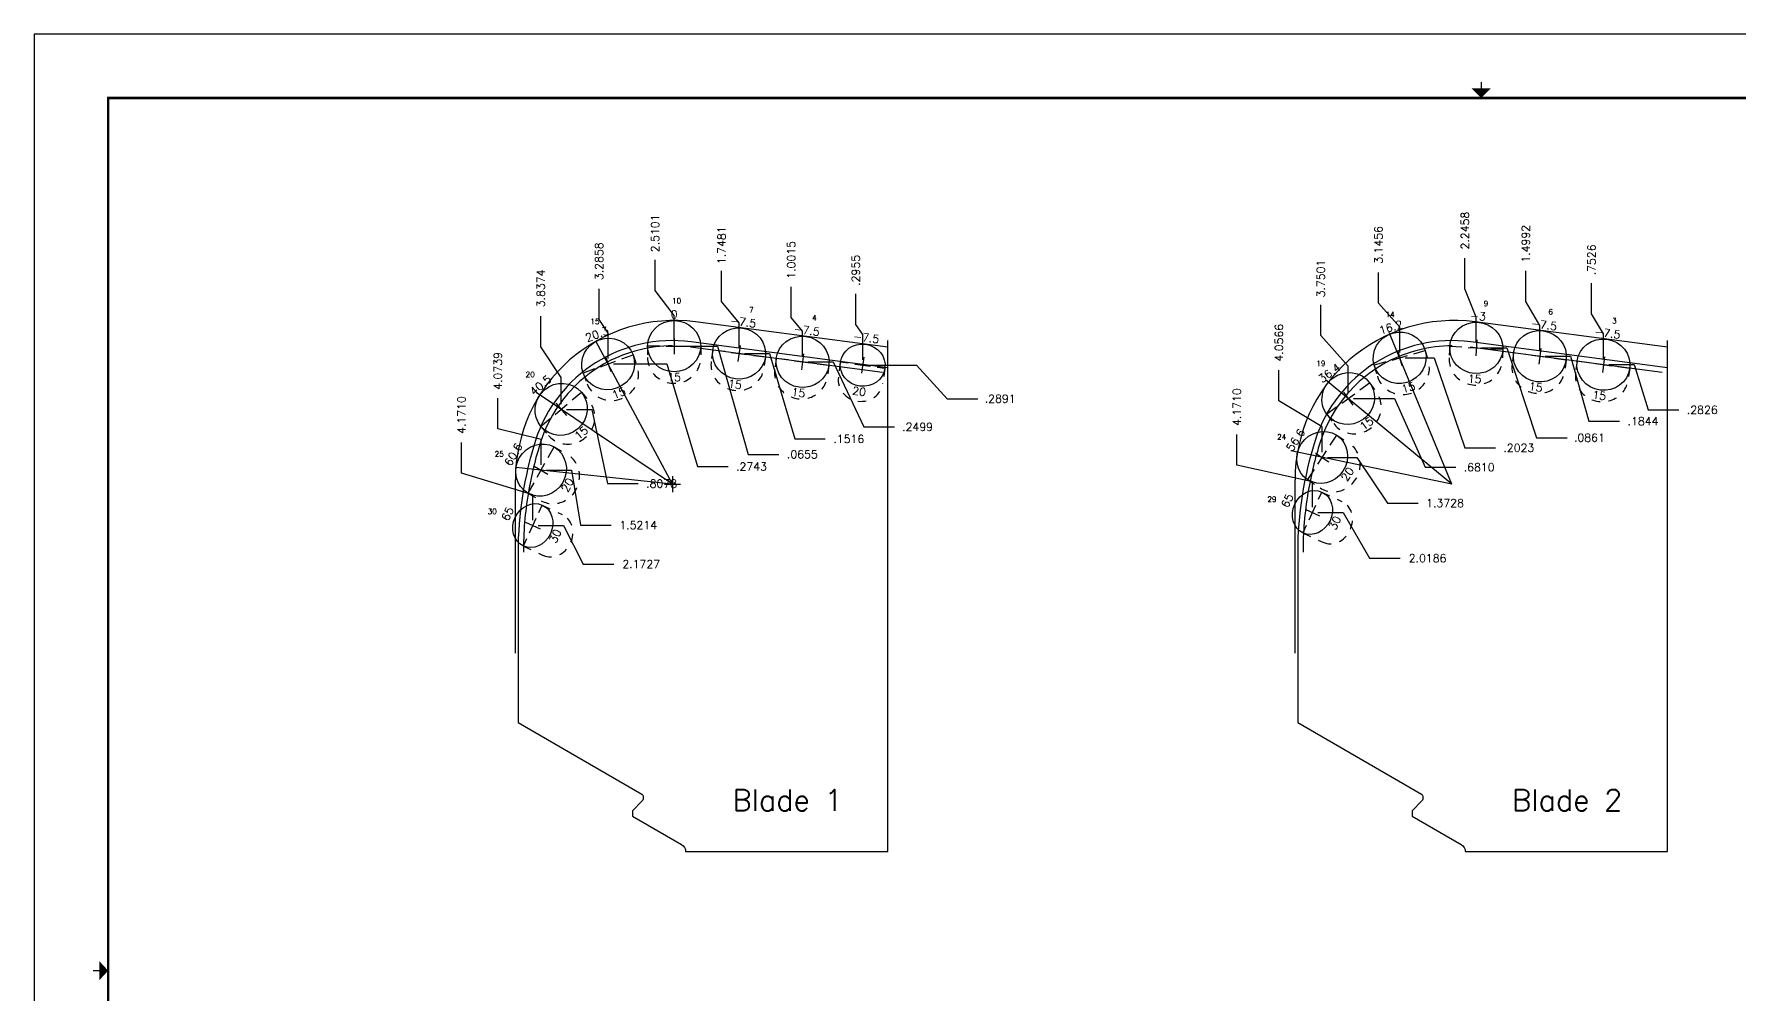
# Model space of a CAD drawing. Extents: x 72.5 to 140.5, y 4 to 26.
# Drawn here: x 72.5 to 92.53, y 14.67 to 25.96 of the extents above; entities that cross this region are included whole.
import ezdxf
from ezdxf.enums import TextEntityAlignment as Align

# ---------------------------------------------------------------- set-up
doc = ezdxf.new("R2010")
doc.units = 0
doc.header["$MEASUREMENT"] = 0
doc.header["$PDMODE"] = 3
doc.linetypes.add('CENTER2', pattern=[1.125, 0.75, -0.125, 0.125, -0.125])
doc.linetypes.add('HIDDEN2', pattern=[0.1875, 0.125, -0.0625])
doc.layers.get('0').update_dxf_attribs({"linetype": 'CONTINUOUS'})
doc.layers.get('Defpoints').update_dxf_attribs({"color": 10, "linetype": 'CONTINUOUS'})
doc.layers.add('Blade1', color=30, linetype='CONTINUOUS', true_color=0xff7f00)
doc.layers.add('Blade2', color=7, linetype='CONTINUOUS', true_color=0xcccc00)
for name, color, linetype in [('CLine', 5, 'CENTER2'), ('Dims', 4, 'CONTINUOUS'), ('Title Block', 7, 'CONTINUOUS')]:
    doc.layers.add(name, color=color, linetype=linetype)
doc.styles.add('RomanD', font='romand.shx', dxfattribs={"width": 0.9})
doc.styles.add('RomanS', font='romans')
doc.dimstyles.get("Standard").update_dxf_attribs({"dimtxt": 0.094, "dimasz": 0.18, "dimexe": 0.0625, "dimexo": 0.0625, "dimgap": 0.09, "dimtad": 0, "dimtih": 1, "dimtoh": 1, "dimdec": 4, "dimzin": 4, "dimdsep": 46, "dimtxsty": 'RomanS', "dimcen": 0.09, "dimazin": 1, "dimtfac": 1, "dimtdec": 4, "dimtofl": 0, "dimtmove": 0, "dimatfit": 1, "dimfxl": 1, "dimtolj": 1, "dimtzin": 0, "dimarcsym": 0})

# ---------------------------------------------------------------- blocks, each defined once
blk = doc.blocks.new('COT_Dblock')
at = {"layer": 'Title Block', "color": 8}
blk.add_lwpolyline([(0, 0), (34, 0), (34, 22), (0, 22)], close=True, dxfattribs=at)
at = {"layer": 'Title Block', "const_width": 0.015}
for points in [[(17, 21.438), (17, 21.363)], [(0.69, 11), (0.765, 11)]]:
    blk.add_lwpolyline(points, dxfattribs=at)
at = {"layer": 'Title Block', "const_width": 0.03}
blk.add_lwpolyline([(33.13, 21.25), (0.87, 21.25), (0.87, 0.75), (33.13, 0.75)], close=True, dxfattribs=at)
at = {"layer": 'Title Block'}
for points in [[(16.887, 21.363), (17.113, 21.363), (17, 21.25)], [(0.765, 10.887), (0.765, 11.113), (0.87, 11)]]:
    blk.add_solid(points, dxfattribs=at)
at = {"layer": 'Title Block', "color": 1, "style": 'RomanS', "flags": 8}
for tag, p in [('FNAME', (0.62, 3.75)), ('REVDATE', (0.62, 2.25)), ('USER', (0.62, 0.75))]:
    blk.add_attdef(tag, text='', height=0.047, rotation=90, dxfattribs=at).set_placement(p, align=Align.BOTTOM_LEFT)
at = {"layer": 'Title Block', "color": 3, "style": 'RomanS', "flags": 8}
blk.add_attdef('DRAWN', text='', height=0.11, dxfattribs=at).set_placement((28.7, 1.984), align=Align.MIDDLE_CENTER)
for tag, p in [('DDATE', (28.356, 1.672)), ('CHECK', (28.356, 1.406)), ('MATRL', (28.356, 1.149)), ('PDATE', (28.356, 0.883)), ('SCALE', (29.896, 0.855)), ('SHEET', (32.005, 0.855))]:
    blk.add_attdef(tag, text='', height=0.094, dxfattribs=at).set_placement(p, align=Align.MIDDLE_LEFT)
at = {"layer": 'Title Block', "color": 3, "style": 'RomanD', "width": 0.9, "flags": 8}
for tag, height, p in [('TITL1', 0.125, (31.337, 1.684)), ('TITL2', 0.094, (31.337, 1.514)), ('TITL3', 0.094, (31.337, 1.374))]:
    blk.add_attdef(tag, text='', height=height, dxfattribs=at).set_placement(p, align=Align.MIDDLE_CENTER)
at = {"layer": 'Title Block', "color": 3, "style": 'RomanS', "flags": 8}
for tag, p in [('FSCM#', (30.337, 1.121)), ('DWG#', (31.81, 1.121)), ('REV#', (32.97, 1.121))]:
    blk.add_attdef(tag, text='', height=0.094, dxfattribs=at).set_placement(p, align=Align.TOP_CENTER)
blk = doc.blocks.new('CMark')
at = {"layer": 'CLine'}
for p, q in [((-0.094, 0), (0.094, 0)), ((0, 0.094), (0, -0.094))]:
    blk.add_line(p, q, dxfattribs=at)
blk = doc.blocks.new('1613@15')
for p, q in [((-0.17, 0), (-0.312, 0)), ((0.171, 0), (0.312, 0))]:
    blk.add_line(p, q)
at = {"color": 8, "linetype": 'HIDDEN2', "ltscale": 0.5}
blk.add_line((-0.312, 0), (-0.312, -0.135), dxfattribs=at)
at = {"color": 8, "linetype": 'HIDDEN2', "ltscale": 0.5, "flags": 128}
blk.add_lwpolyline([(0.312, 0), (0.312, -0.135)], dxfattribs=at)
blk.add_ellipse((0, 0), major_axis=(-0.312, 0), ratio=0.965926, start_param=-3.141592653589793, end_param=3.141592653589793)
at = {"color": 8, "linetype": 'HIDDEN2', "ltscale": 0.5}
blk.add_ellipse((0, -0.135), major_axis=(-0.312, 0), ratio=0.965926, start_param=0, end_param=3.141593, dxfattribs=at)
blk.add_blockref('CMark', (0, 0))
at = {"style": 'RomanS'}
blk.add_text('15', height=0.094, dxfattribs=at).set_placement((0, -0.364), align=Align.MIDDLE_CENTER)
blk.add_attdef('ANG', text='', height=0.094, dxfattribs=at).set_placement((0, 0.298), align=Align.BOTTOM_CENTER)
blk = doc.blocks.new('1313@20')
for p, q in [((-0.17, 0), (-0.265, 0)), ((0.171, 0), (0.264, 0))]:
    blk.add_line(p, q)
at = {"color": 8, "linetype": 'HIDDEN2', "ltscale": 0.5}
blk.add_line((-0.265, 0), (-0.265, -0.178), dxfattribs=at)
at = {"color": 8, "linetype": 'HIDDEN2', "ltscale": 0.5, "flags": 128}
blk.add_lwpolyline([(0.264, 0), (0.264, -0.178)], dxfattribs=at)
blk.add_ellipse((0, 0), major_axis=(0.264, 0), ratio=0.939693)
at = {"color": 8, "linetype": 'HIDDEN2', "ltscale": 0.5}
blk.add_ellipse((0, -0.178), major_axis=(0.264, 0), ratio=0.939693, start_param=3.141593, end_param=6.283185, dxfattribs=at)
blk.add_blockref('CMark', (0, 0))
at = {"style": 'RomanS'}
blk.add_text('20', height=0.094, dxfattribs=at).set_placement((0, -0.311), align=Align.MIDDLE_CENTER)
blk.add_attdef('ANG', text='', height=0.094, dxfattribs=at).set_placement((0, 0.251), align=Align.BOTTOM_CENTER)
blk = doc.blocks.new('*D204')
at = {"layer": 'Defpoints', "color": 0, "transparency": 16777216}
for p in [(82.147, 22.906), (82.524, 22.358), (82.229, 22.068)]:
    blk.add_point(p, dxfattribs=at)
at = {"layer": 'Dims', "color": 0, "lineweight": -2, "transparency": 16777216}
for p, q in [((82.147, 22.546), (82.147, 22.906)), ((82.229, 22.428), (82.147, 22.546)), ((82.229, 22.131), (82.229, 22.428))]:
    blk.add_line(p, q, dxfattribs=at)
at = {"layer": 'Dims', "color": 0, "transparency": 16777216, "insert": (82.147, 23.182), "char_height": 0.094, "attachment_point": 5, "rotation": 90, "style": 'RomanS'}
blk.add_mtext('\\A1;.2955', dxfattribs=at)
blk = doc.blocks.new('*D205')
at = {"layer": 'Defpoints', "color": 0, "transparency": 16777216}
for p in [(82.875, 22.358), (82.229, 22.068), (83.582, 21.675)]:
    blk.add_point(p, dxfattribs=at)
at = {"layer": 'Dims', "color": 0, "lineweight": -2, "transparency": 16777216}
for p, q in [((82.291, 22.068), (82.862, 22.068)), ((82.862, 22.068), (83.222, 21.675)), ((83.222, 21.675), (83.582, 21.675))]:
    blk.add_line(p, q, dxfattribs=at)
at = {"layer": 'Dims', "color": 0, "transparency": 16777216, "insert": (83.844, 21.675), "char_height": 0.094, "attachment_point": 5, "style": 'RomanS'}
blk.add_mtext('\\A1;.2891', dxfattribs=at)
blk = doc.blocks.new('*D206')
at = {"layer": 'Defpoints', "color": 0, "transparency": 16777216}
for p in [(81.389, 22.989), (82.524, 22.358), (81.523, 22.108)]:
    blk.add_point(p, dxfattribs=at)
at = {"layer": 'Dims', "color": 0, "lineweight": -2, "transparency": 16777216}
for p, q in [((81.389, 22.629), (81.389, 22.989)), ((81.523, 22.468), (81.389, 22.629)), ((81.523, 22.17), (81.523, 22.468))]:
    blk.add_line(p, q, dxfattribs=at)
at = {"layer": 'Dims', "color": 0, "transparency": 16777216, "insert": (81.389, 23.305), "char_height": 0.094, "attachment_point": 5, "rotation": 90, "style": 'RomanS'}
blk.add_mtext('\\A1;1.0015', dxfattribs=at)
blk = doc.blocks.new('*D207')
at = {"layer": 'Defpoints', "color": 0, "transparency": 16777216}
for p in [(82.524, 22.358), (81.523, 22.108), (82.601, 21.344)]:
    blk.add_point(p, dxfattribs=at)
at = {"layer": 'Dims', "color": 0, "lineweight": -2, "transparency": 16777216}
for p, q in [((81.585, 22.108), (81.883, 22.108)), ((81.883, 22.108), (82.241, 21.344)), ((82.241, 21.344), (82.601, 21.344))]:
    blk.add_line(p, q, dxfattribs=at)
at = {"layer": 'Dims', "color": 0, "transparency": 16777216, "insert": (82.874, 21.344), "char_height": 0.094, "attachment_point": 5, "style": 'RomanS'}
blk.add_mtext('\\A1;.2499', dxfattribs=at)
blk = doc.blocks.new('*D208')
at = {"layer": 'Defpoints', "color": 0, "transparency": 16777216}
for p in [(82.524, 22.358), (80.776, 22.206), (81.79, 21.202)]:
    blk.add_point(p, dxfattribs=at)
at = {"layer": 'Dims', "color": 0, "lineweight": -2, "transparency": 16777216}
for p, q in [((80.839, 22.206), (81.136, 22.206)), ((81.136, 22.206), (81.43, 21.202)), ((81.43, 21.202), (81.79, 21.202))]:
    blk.add_line(p, q, dxfattribs=at)
at = {"layer": 'Dims', "color": 0, "transparency": 16777216, "insert": (82.066, 21.202), "char_height": 0.094, "attachment_point": 5, "style": 'RomanS'}
blk.add_mtext('\\A1;.1516', dxfattribs=at)
blk = doc.blocks.new('*D209')
at = {"layer": 'Defpoints', "color": 0, "transparency": 16777216}
for p in [(80.572, 23.175), (82.524, 22.358), (80.776, 22.206)]:
    blk.add_point(p, dxfattribs=at)
at = {"layer": 'Dims', "color": 0, "lineweight": -2, "transparency": 16777216}
for p, q in [((80.572, 22.815), (80.572, 23.175)), ((80.776, 22.566), (80.572, 22.815)), ((80.776, 22.268), (80.776, 22.566))]:
    blk.add_line(p, q, dxfattribs=at)
at = {"layer": 'Dims', "color": 0, "transparency": 16777216, "insert": (80.572, 23.477), "char_height": 0.094, "attachment_point": 5, "rotation": 90, "style": 'RomanS'}
blk.add_mtext('\\A1;1.7481', dxfattribs=at)
blk = doc.blocks.new('*D210')
at = {"layer": 'Defpoints', "color": 0, "transparency": 16777216}
for p in [(79.79, 23.307), (80.014, 22.292), (82.524, 22.358)]:
    blk.add_point(p, dxfattribs=at)
at = {"layer": 'Dims', "color": 0, "lineweight": -2, "transparency": 16777216}
for p, q in [((79.79, 22.947), (79.79, 23.307)), ((80.014, 22.652), (79.79, 22.947)), ((80.014, 22.355), (80.014, 22.652))]:
    blk.add_line(p, q, dxfattribs=at)
at = {"layer": 'Dims', "color": 0, "transparency": 16777216, "insert": (79.79, 23.617), "char_height": 0.094, "attachment_point": 5, "rotation": 90, "style": 'RomanS'}
blk.add_mtext('\\A1;2.5101', dxfattribs=at)
blk = doc.blocks.new('*D211')
at = {"layer": 'Defpoints', "color": 0, "transparency": 16777216}
for p in [(80.014, 22.292), (82.524, 22.358), (81.244, 21.021)]:
    blk.add_point(p, dxfattribs=at)
at = {"layer": 'Dims', "color": 0, "lineweight": -2, "transparency": 16777216}
for p, q in [((80.076, 22.292), (80.524, 22.292)), ((80.524, 22.292), (80.884, 21.021)), ((80.884, 21.021), (81.244, 21.021))]:
    blk.add_line(p, q, dxfattribs=at)
at = {"layer": 'Dims', "color": 0, "transparency": 16777216, "insert": (81.52, 21.021), "char_height": 0.094, "attachment_point": 5, "style": 'RomanS'}
blk.add_mtext('\\A1;.0655', dxfattribs=at)
blk = doc.blocks.new('*D214')
at = {"layer": 'Defpoints', "color": 0, "transparency": 16777216}
for p in [(79.132, 22.966), (82.524, 22.358), (79.238, 22.083)]:
    blk.add_point(p, dxfattribs=at)
at = {"layer": 'Dims', "color": 0, "lineweight": -2, "transparency": 16777216}
for p, q in [((79.132, 22.606), (79.132, 22.966)), ((79.238, 22.443), (79.132, 22.606)), ((79.238, 22.146), (79.238, 22.443))]:
    blk.add_line(p, q, dxfattribs=at)
at = {"layer": 'Dims', "color": 0, "transparency": 16777216, "insert": (79.132, 23.289), "char_height": 0.094, "attachment_point": 5, "rotation": 90, "style": 'RomanS'}
blk.add_mtext('\\A1;3.2858', dxfattribs=at)
blk = doc.blocks.new('*D215')
at = {"layer": 'Defpoints', "color": 0, "transparency": 16777216}
for p in [(82.524, 22.358), (79.238, 22.083), (80.647, 20.877)]:
    blk.add_point(p, dxfattribs=at)
at = {"layer": 'Dims', "color": 0, "lineweight": -2, "transparency": 16777216}
for p, q in [((79.301, 22.083), (79.927, 22.083)), ((79.927, 22.083), (80.287, 20.877)), ((80.287, 20.877), (80.647, 20.877))]:
    blk.add_line(p, q, dxfattribs=at)
at = {"layer": 'Dims', "color": 0, "transparency": 16777216, "insert": (80.923, 20.877), "char_height": 0.094, "attachment_point": 5, "style": 'RomanS'}
blk.add_mtext('\\A1;.2743', dxfattribs=at)
blk = doc.blocks.new('*D220')
at = {"layer": 'Defpoints', "color": 0, "transparency": 16777216}
for p in [(78.447, 22.645), (82.524, 22.358), (78.687, 21.55)]:
    blk.add_point(p, dxfattribs=at)
at = {"layer": 'Dims', "color": 0, "lineweight": -2, "transparency": 16777216}
for p, q in [((78.447, 22.285), (78.447, 22.645)), ((78.687, 21.925), (78.447, 22.285)), ((78.687, 21.612), (78.687, 21.925))]:
    blk.add_line(p, q, dxfattribs=at)
at = {"layer": 'Dims', "color": 0, "transparency": 16777216, "insert": (78.447, 22.97), "char_height": 0.094, "attachment_point": 5, "rotation": 90, "style": 'RomanS'}
blk.add_mtext('\\A1;3.8374', dxfattribs=at)
blk = doc.blocks.new('*D221')
at = {"layer": 'Defpoints', "color": 0, "transparency": 16777216}
for p in [(82.524, 22.358), (78.687, 21.55), (79.592, 20.677)]:
    blk.add_point(p, dxfattribs=at)
at = {"layer": 'Dims', "color": 0, "lineweight": -2, "transparency": 16777216}
for p, q in [((78.749, 21.55), (79.047, 21.55)), ((79.047, 21.55), (79.232, 20.677)), ((79.232, 20.677), (79.592, 20.677))]:
    blk.add_line(p, q, dxfattribs=at)
at = {"layer": 'Dims', "color": 0, "transparency": 16777216, "insert": (79.867, 20.677), "char_height": 0.094, "attachment_point": 5, "style": 'RomanS'}
blk.add_mtext('\\A1;.8078', dxfattribs=at)
blk = doc.blocks.new('1613@20')
for p, q in [((-0.17, 0), (-0.312, 0)), ((0.171, 0), (0.312, 0))]:
    blk.add_line(p, q)
at = {"color": 8, "linetype": 'HIDDEN2', "ltscale": 0.5}
blk.add_line((-0.312, 0), (-0.312, -0.178), dxfattribs=at)
at = {"color": 8, "linetype": 'HIDDEN2', "ltscale": 0.5, "flags": 128}
blk.add_lwpolyline([(0.312, 0), (0.312, -0.178)], dxfattribs=at)
blk.add_ellipse((0, 0), major_axis=(-0.312, 0), ratio=0.939693, start_param=-3.141592653589793, end_param=3.141592653589793)
at = {"color": 8, "linetype": 'HIDDEN2', "ltscale": 0.5}
blk.add_ellipse((0, -0.178), major_axis=(-0.312, 0), ratio=0.939693, start_param=0, end_param=3.141593, dxfattribs=at)
blk.add_blockref('CMark', (0, 0))
at = {"style": 'RomanS'}
blk.add_text('20', height=0.094, dxfattribs=at).set_placement((0, -0.356), align=Align.MIDDLE_CENTER)
blk.add_attdef('ANG', text='', height=0.094, dxfattribs=at).set_placement((0, 0.298), align=Align.BOTTOM_CENTER)
blk = doc.blocks.new('*D222')
at = {"layer": 'Defpoints', "color": 0, "transparency": 16777216}
for p in [(82.524, 22.358), (77.943, 21.68), (78.45, 20.836)]:
    blk.add_point(p, dxfattribs=at)
at = {"layer": 'Dims', "color": 0, "lineweight": -2, "transparency": 16777216}
for p, q in [((77.943, 21.32), (77.943, 21.68)), ((78.45, 21.196), (77.943, 21.32)), ((78.45, 20.899), (78.45, 21.196))]:
    blk.add_line(p, q, dxfattribs=at)
at = {"layer": 'Dims', "color": 0, "transparency": 16777216, "insert": (77.943, 22.001), "char_height": 0.094, "attachment_point": 5, "rotation": 90, "style": 'RomanS'}
blk.add_mtext('\\A1;4.0739', dxfattribs=at)
blk = doc.blocks.new('*D223')
at = {"layer": 'Defpoints', "color": 0, "transparency": 16777216}
for p in [(82.524, 22.358), (78.45, 20.836), (79.273, 20.19)]:
    blk.add_point(p, dxfattribs=at)
at = {"layer": 'Dims', "color": 0, "lineweight": -2, "transparency": 16777216}
for p, q in [((78.513, 20.836), (78.81, 20.836)), ((78.81, 20.836), (78.913, 20.19)), ((78.913, 20.19), (79.273, 20.19))]:
    blk.add_line(p, q, dxfattribs=at)
at = {"layer": 'Dims', "color": 0, "transparency": 16777216, "insert": (79.592, 20.19), "char_height": 0.094, "attachment_point": 5, "style": 'RomanS'}
blk.add_mtext('\\A1;1.5214', dxfattribs=at)
blk = doc.blocks.new('1313@30')
for p, q in [((-0.17, 0), (-0.265, 0)), ((0.171, 0), (0.264, 0))]:
    blk.add_line(p, q)
at = {"color": 8, "linetype": 'HIDDEN2', "ltscale": 0.5}
blk.add_line((-0.265, 0), (-0.265, -0.26), dxfattribs=at)
at = {"color": 8, "linetype": 'HIDDEN2', "ltscale": 0.5, "flags": 128}
blk.add_lwpolyline([(0.264, 0), (0.264, -0.26)], dxfattribs=at)
blk.add_ellipse((0, 0), major_axis=(0.264, 0), ratio=0.866025)
at = {"color": 8, "linetype": 'HIDDEN2', "ltscale": 0.5}
blk.add_ellipse((0, -0.26), major_axis=(0.264, 0), ratio=0.866025, start_param=3.141593, end_param=6.283185, dxfattribs=at)
blk.add_blockref('CMark', (0, 0))
at = {"style": 'RomanS'}
blk.add_text('30', height=0.094, dxfattribs=at).set_placement((0, -0.292), align=Align.MIDDLE_CENTER)
blk.add_attdef('ANG', text='', height=0.094, dxfattribs=at).set_placement((0, 0.251), align=Align.BOTTOM_CENTER)
blk = doc.blocks.new('*D226')
at = {"layer": 'Defpoints', "color": 0, "transparency": 16777216}
for p in [(82.524, 22.358), (77.516, 21.16), (78.353, 20.185)]:
    blk.add_point(p, dxfattribs=at)
at = {"layer": 'Dims', "color": 0, "lineweight": -2, "transparency": 16777216}
for p, q in [((77.516, 20.8), (77.516, 21.16)), ((78.353, 20.545), (77.516, 20.8)), ((78.353, 20.247), (78.353, 20.545))]:
    blk.add_line(p, q, dxfattribs=at)
at = {"layer": 'Dims', "color": 0, "transparency": 16777216, "insert": (77.516, 21.483), "char_height": 0.094, "attachment_point": 5, "rotation": 90, "style": 'RomanS'}
blk.add_mtext('\\A1;4.1710', dxfattribs=at)
blk = doc.blocks.new('*D227')
at = {"layer": 'Defpoints', "color": 0, "transparency": 16777216}
for p in [(82.524, 22.358), (78.353, 20.185), (79.305, 19.733)]:
    blk.add_point(p, dxfattribs=at)
at = {"layer": 'Dims', "color": 0, "lineweight": -2, "transparency": 16777216}
for p, q in [((78.416, 20.185), (78.713, 20.185)), ((78.713, 20.185), (78.945, 19.733)), ((78.945, 19.733), (79.305, 19.733))]:
    blk.add_line(p, q, dxfattribs=at)
at = {"layer": 'Dims', "color": 0, "transparency": 16777216, "insert": (79.627, 19.733), "char_height": 0.094, "attachment_point": 5, "style": 'RomanS'}
blk.add_mtext('\\A1;2.1727', dxfattribs=at)
blk = doc.blocks.new('*D230')
at = {"layer": 'Defpoints', "color": 0, "transparency": 16777216}
for p in [(90.791, 23.03), (91.683, 22.358), (90.93, 22.075)]:
    blk.add_point(p, dxfattribs=at)
at = {"layer": 'Dims', "color": 0, "lineweight": -2, "transparency": 16777216}
for p, q in [((90.791, 22.67), (90.791, 23.03)), ((90.93, 22.435), (90.791, 22.67)), ((90.93, 22.137), (90.93, 22.435))]:
    blk.add_line(p, q, dxfattribs=at)
at = {"layer": 'Dims', "color": 0, "transparency": 16777216, "insert": (90.791, 23.305), "char_height": 0.094, "attachment_point": 5, "rotation": 90, "style": 'RomanS'}
blk.add_mtext('\\A1;.7526', dxfattribs=at)
blk = doc.blocks.new('*D231')
at = {"layer": 'Defpoints', "color": 0, "transparency": 16777216}
for p in [(90.018, 23.178), (91.683, 22.358), (90.184, 22.173)]:
    blk.add_point(p, dxfattribs=at)
at = {"layer": 'Dims', "color": 0, "lineweight": -2, "transparency": 16777216}
for p, q in [((90.018, 22.818), (90.018, 23.178)), ((90.184, 22.533), (90.018, 22.818)), ((90.184, 22.236), (90.184, 22.533))]:
    blk.add_line(p, q, dxfattribs=at)
at = {"layer": 'Dims', "color": 0, "transparency": 16777216, "insert": (90.018, 23.494), "char_height": 0.094, "attachment_point": 5, "rotation": 90, "style": 'RomanS'}
blk.add_mtext('\\A1;1.4992', dxfattribs=at)
blk = doc.blocks.new('*D232')
at = {"layer": 'Defpoints', "color": 0, "transparency": 16777216}
for p in [(89.304, 23.327), (89.437, 22.271), (91.683, 22.358)]:
    blk.add_point(p, dxfattribs=at)
at = {"layer": 'Dims', "color": 0, "lineweight": -2, "transparency": 16777216}
for p, q in [((89.304, 22.967), (89.304, 23.327)), ((89.437, 22.631), (89.304, 22.967)), ((89.437, 22.334), (89.437, 22.631))]:
    blk.add_line(p, q, dxfattribs=at)
at = {"layer": 'Dims', "color": 0, "transparency": 16777216, "insert": (89.304, 23.649), "char_height": 0.094, "attachment_point": 5, "rotation": 90, "style": 'RomanS'}
blk.add_mtext('\\A1;2.2458', dxfattribs=at)
blk = doc.blocks.new('*D233')
at = {"layer": 'Defpoints', "color": 0, "transparency": 16777216}
for p in [(88.288, 23.158), (91.683, 22.358), (88.537, 22.155)]:
    blk.add_point(p, dxfattribs=at)
at = {"layer": 'Dims', "color": 0, "lineweight": -2, "transparency": 16777216}
for p, q in [((88.288, 22.798), (88.288, 23.158)), ((88.537, 22.515), (88.288, 22.798)), ((88.537, 22.218), (88.537, 22.515))]:
    blk.add_line(p, q, dxfattribs=at)
at = {"layer": 'Dims', "color": 0, "transparency": 16777216, "insert": (88.288, 23.481), "char_height": 0.094, "attachment_point": 5, "rotation": 90, "style": 'RomanS'}
blk.add_mtext('\\A1;3.1456', dxfattribs=at)
blk = doc.blocks.new('*D234')
at = {"layer": 'Defpoints', "color": 0, "transparency": 16777216}
for p in [(87.61, 22.777), (91.683, 22.358), (87.933, 21.677)]:
    blk.add_point(p, dxfattribs=at)
at = {"layer": 'Dims', "color": 0, "lineweight": -2, "transparency": 16777216}
for p, q in [((87.61, 22.417), (87.61, 22.777)), ((87.933, 22.057), (87.61, 22.417)), ((87.933, 21.739), (87.933, 22.057))]:
    blk.add_line(p, q, dxfattribs=at)
at = {"layer": 'Dims', "color": 0, "transparency": 16777216, "insert": (87.61, 23.086), "char_height": 0.094, "attachment_point": 5, "rotation": 90, "style": 'RomanS'}
blk.add_mtext('\\A1;3.7501', dxfattribs=at)
blk = doc.blocks.new('*D235')
at = {"layer": 'Defpoints', "color": 0, "transparency": 16777216}
for p in [(91.683, 22.358), (87.119, 22.009), (87.626, 20.985)]:
    blk.add_point(p, dxfattribs=at)
at = {"layer": 'Dims', "color": 0, "lineweight": -2, "transparency": 16777216}
for p, q in [((87.119, 21.649), (87.119, 22.009)), ((87.626, 21.345), (87.119, 21.649)), ((87.626, 21.047), (87.626, 21.345))]:
    blk.add_line(p, q, dxfattribs=at)
at = {"layer": 'Dims', "color": 0, "transparency": 16777216, "insert": (87.119, 22.332), "char_height": 0.094, "attachment_point": 5, "rotation": 90, "style": 'RomanS'}
blk.add_mtext('\\A1;4.0566', dxfattribs=at)
blk = doc.blocks.new('*D236')
at = {"layer": 'Defpoints', "color": 0, "transparency": 16777216}
for p in [(91.683, 22.358), (90.93, 22.075), (91.817, 21.544)]:
    blk.add_point(p, dxfattribs=at)
at = {"layer": 'Dims', "color": 0, "lineweight": -2, "transparency": 16777216}
for p, q in [((90.993, 22.075), (91.29, 22.075)), ((91.29, 22.075), (91.457, 21.544)), ((91.457, 21.544), (91.817, 21.544))]:
    blk.add_line(p, q, dxfattribs=at)
at = {"layer": 'Dims', "color": 0, "transparency": 16777216, "insert": (92.092, 21.544), "char_height": 0.094, "attachment_point": 5, "style": 'RomanS'}
blk.add_mtext('\\A1;.2826', dxfattribs=at)
blk = doc.blocks.new('*D237')
at = {"layer": 'Defpoints', "color": 0, "transparency": 16777216}
for p in [(91.683, 22.358), (90.184, 22.173), (91.118, 21.41)]:
    blk.add_point(p, dxfattribs=at)
at = {"layer": 'Dims', "color": 0, "lineweight": -2, "transparency": 16777216}
for p, q in [((90.246, 22.173), (90.544, 22.173)), ((90.544, 22.173), (90.758, 21.41)), ((90.758, 21.41), (91.118, 21.41))]:
    blk.add_line(p, q, dxfattribs=at)
at = {"layer": 'Dims', "color": 0, "transparency": 16777216, "insert": (91.396, 21.41), "char_height": 0.094, "attachment_point": 5, "style": 'RomanS'}
blk.add_mtext('\\A1;.1844', dxfattribs=at)
blk = doc.blocks.new('*D238')
at = {"layer": 'Defpoints', "color": 0, "transparency": 16777216}
for p in [(89.437, 22.271), (91.683, 22.358), (90.503, 21.217)]:
    blk.add_point(p, dxfattribs=at)
at = {"layer": 'Dims', "color": 0, "lineweight": -2, "transparency": 16777216}
for p, q in [((89.5, 22.271), (89.797, 22.271)), ((89.797, 22.271), (90.143, 21.217)), ((90.143, 21.217), (90.503, 21.217))]:
    blk.add_line(p, q, dxfattribs=at)
at = {"layer": 'Dims', "color": 0, "transparency": 16777216, "insert": (90.766, 21.217), "char_height": 0.094, "attachment_point": 5, "style": 'RomanS'}
blk.add_mtext('\\A1;.0861', dxfattribs=at)
blk = doc.blocks.new('*D239')
at = {"layer": 'Defpoints', "color": 0, "transparency": 16777216}
for p in [(91.683, 22.358), (88.537, 22.155), (89.661, 21.098)]:
    blk.add_point(p, dxfattribs=at)
at = {"layer": 'Dims', "color": 0, "lineweight": -2, "transparency": 16777216}
for p, q in [((88.6, 22.155), (88.941, 22.155)), ((88.941, 22.155), (89.301, 21.098)), ((89.301, 21.098), (89.661, 21.098))]:
    blk.add_line(p, q, dxfattribs=at)
at = {"layer": 'Dims', "color": 0, "transparency": 16777216, "insert": (89.937, 21.098), "char_height": 0.094, "attachment_point": 5, "style": 'RomanS'}
blk.add_mtext('\\A1;.2023', dxfattribs=at)
blk = doc.blocks.new('*D240')
at = {"layer": 'Defpoints', "color": 0, "transparency": 16777216}
for p in [(91.683, 22.358), (87.933, 21.677), (89.195, 20.87)]:
    blk.add_point(p, dxfattribs=at)
at = {"layer": 'Dims', "color": 0, "lineweight": -2, "transparency": 16777216}
for p, q in [((87.995, 21.677), (88.475, 21.677)), ((88.475, 21.677), (88.835, 20.87)), ((88.835, 20.87), (89.195, 20.87))]:
    blk.add_line(p, q, dxfattribs=at)
at = {"layer": 'Dims', "color": 0, "transparency": 16777216, "insert": (89.471, 20.87), "char_height": 0.094, "attachment_point": 5, "style": 'RomanS'}
blk.add_mtext('\\A1;.6810', dxfattribs=at)
blk = doc.blocks.new('*D241')
at = {"layer": 'Defpoints', "color": 0, "transparency": 16777216}
for p in [(91.683, 22.358), (87.626, 20.985), (88.754, 20.449)]:
    blk.add_point(p, dxfattribs=at)
at = {"layer": 'Dims', "color": 0, "lineweight": -2, "transparency": 16777216}
for p, q in [((87.689, 20.985), (88.034, 20.985)), ((88.034, 20.985), (88.394, 20.449)), ((88.394, 20.449), (88.754, 20.449))]:
    blk.add_line(p, q, dxfattribs=at)
at = {"layer": 'Dims', "color": 0, "transparency": 16777216, "insert": (89.07, 20.449), "char_height": 0.094, "attachment_point": 5, "style": 'RomanS'}
blk.add_mtext('\\A1;1.3728', dxfattribs=at)
blk = doc.blocks.new('*D311')
at = {"layer": 'Defpoints', "color": 0, "transparency": 16777216}
for p in [(91.683, 22.358), (86.624, 21.253), (87.512, 20.339)]:
    blk.add_point(p, dxfattribs=at)
at = {"layer": 'Dims', "color": 0, "lineweight": -2, "transparency": 16777216}
for p, q in [((86.624, 20.893), (86.624, 21.253)), ((87.512, 20.699), (86.624, 20.893)), ((87.512, 20.401), (87.512, 20.699))]:
    blk.add_line(p, q, dxfattribs=at)
at = {"layer": 'Dims', "color": 0, "transparency": 16777216, "insert": (86.624, 21.576), "char_height": 0.094, "attachment_point": 5, "rotation": 90, "style": 'RomanS'}
blk.add_mtext('\\A1;4.1710', dxfattribs=at)
blk = doc.blocks.new('*D312')
at = {"layer": 'Defpoints', "color": 0, "transparency": 16777216}
for p in [(91.683, 22.358), (87.512, 20.339), (88.542, 19.802)]:
    blk.add_point(p, dxfattribs=at)
at = {"layer": 'Dims', "color": 0, "lineweight": -2, "transparency": 16777216}
for p, q in [((87.574, 20.339), (87.872, 20.339)), ((87.872, 20.339), (88.182, 19.802)), ((88.182, 19.802), (88.542, 19.802))]:
    blk.add_line(p, q, dxfattribs=at)
at = {"layer": 'Dims', "color": 0, "transparency": 16777216, "insert": (88.865, 19.802), "char_height": 0.094, "attachment_point": 5, "style": 'RomanS'}
blk.add_mtext('\\A1;2.0186', dxfattribs=at)

msp = doc.modelspace()

# ---------------------------------------------------------------- linework, layer by layer
at = {"flags": 128}
for points in [[(82.52412, 22.03886), (80.21313, 22.34311, 0.36263054), (78.38589, 21.1851, 0.07769743), (78.18037, 19.8705), (78.18037, 17.8705), (79.6335, 17.03154, -0.26794919), (79.64912, 17.00447), (79.64912, 16.97296, -0.19891237), (79.63997, 16.95086), (79.52412, 16.83501), (79.52412, 16.77251), (80.10225, 16.43873, -0.26794919), (80.14912, 16.35754), (80.20912, 16.35754), (82.52412, 16.35754), (82.52412, 22.35754)], [(79.99347, 22.29504, 0.12331295), (79.22752, 22.10353, 0.12331295)], [(91.68287, 22.03886), (89.37188, 22.34311, 0.36263054), (87.54464, 21.1851, 0.07769743), (87.33912, 19.8705), (87.33912, 17.8705), (88.79225, 17.03154, -0.26794919), (88.80787, 17.00447), (88.80787, 16.97296, -0.19891237), (88.79872, 16.95086), (88.68287, 16.83501), (88.68287, 16.77251), (89.261, 16.43873, -0.26794919), (89.30787, 16.35754), (89.36787, 16.35754), (91.68287, 16.35754), (91.68287, 22.35754)], [(89.15222, 22.29504, 0.12331295), (88.38627, 22.10353, 0.12331295)], [(79.22752, 22.10353, 0.12252614), (78.64505, 21.5778, 0.12252614)], [(88.38627, 22.10353, 0.12252614), (87.8038, 21.5778, 0.12252614)], [(78.64505, 21.5778, 0.07075561), (78.44541, 21.16602, 0.03606193), (78.30121, 20.57179, 0.01955387)], [(87.8038, 21.5778, 0.07075561), (87.60416, 21.16602, 0.03606193), (87.45996, 20.57179, 0.01955387)], [(78.30121, 20.57179, 0.04151917), (78.24287, 19.8705)], [(87.45996, 20.57179, 0.04151917), (87.40162, 19.8705)]]:
    msp.add_lwpolyline(points, format="xyb", dxfattribs=at)
for points in [[(82.46162, 21.98405), (80.20498, 22.28114)], [(91.62037, 21.98405), (89.36373, 22.28114)]]:
    msp.add_lwpolyline(points, dxfattribs=at)
at = {"layer": 'Blade1'}
for p, q in [((79.99287, 20.67004), (79.09586, 22.35012)), ((79.99287, 20.67004), (78.39409, 21.74682)), ((79.99157, 20.67018), (78.15338, 20.86815))]:
    msp.add_line(p, q, dxfattribs=at)
at = {"layer": 'Blade2'}
for q in [(88.415, 22.45067), (87.66539, 21.89731), (87.25754, 21.06082)]:
    msp.add_line((89.15162, 20.67004), q, dxfattribs=at)
at = {"layer": 'Dims'}
for p, q in [((82.52412, 22.28028), (80.26321, 22.57793)), ((91.68287, 22.28028), (89.42196, 22.57793)), ((78.14912, 18.68436), (78.14912, 20.72393)), ((87.30787, 18.68436), (87.30787, 20.72393))]:
    msp.add_line(p, q, dxfattribs=at)
for centre in [(80.01912, 20.72393), (89.17787, 20.72393)]:
    msp.add_arc(centre, 1.87, 82.5, 180, dxfattribs=at)

# ---------------------------------------------------------------- block references
msp.add_blockref('COT_Dblock', (72.49537, 3.9569))
at = {"layer": 'Blade1'}
msp.add_blockref('1613@15', (80.01398, 22.29207), dxfattribs=at).add_auto_attribs({'ANG': '0'})
for name, p, rotation, values in [('1613@15', (79.23834, 22.08327), 20.3, {'ANG': '20.3'}), ('1613@15', (80.77605, 22.20596), 352.5, {'ANG': '-7.5'}), ('1613@15', (81.52266, 22.10767), 352.5, {'ANG': '-7.5'}), ('1313@20', (82.22866, 22.06846), 352.5, {'ANG': '-7.5'}), ('1613@15', (78.68669, 21.54976), 40.5, {'ANG': '40.5'}), ('1613@20', (78.45019, 20.83619), 60.6, {'ANG': '60.6'}), ('1313@30', (78.3531, 20.18488), 65, {'ANG': '65'})]:
    msp.add_blockref(name, p, dxfattribs=dict(at, rotation=rotation)).add_auto_attribs(values)
msp.add_blockref('CMark', (79.99287, 20.67004), dxfattribs=at)
at = {"layer": 'Blade2'}
for name, p, rotation, values in [('1613@15', (89.43707, 22.27149), 357, {'ANG': '-3'}), ('1613@15', (88.53722, 22.15522), 16.2, {'ANG': '16.2'}), ('1613@15', (90.18367, 22.17319), 352.5, {'ANG': '-7.5'}), ('1613@15', (90.93028, 22.0749), 352.5, {'ANG': '-7.5'}), ('1613@15', (87.93276, 21.67654), 36.40000000000001, {'ANG': '36.4'}), ('1613@20', (87.62629, 20.98474), 56.6, {'ANG': '56.6'}), ('1313@30', (87.51185, 20.33896), 65, {'ANG': '65'})]:
    msp.add_blockref(name, p, dxfattribs=dict(at, rotation=rotation)).add_auto_attribs(values)

# ---------------------------------------------------------------- texts
at = {"layer": 'Blade1', "style": 'RomanS'}
for s, p in [('10', (79.9902, 22.79432)), ('7', (80.89477, 22.68678)), ('4', (81.63517, 22.5936)), ('15', (79.03085, 22.5505)), ('20', (78.2688, 21.92842)), ('25', (77.90553, 20.99459)), ('30', (77.82408, 20.32))]:
    msp.add_text(s, height=0.0625, dxfattribs=at).set_placement(p)
at = {"layer": 'Blade2', "style": 'RomanS'}
for s, p in [('14', (88.3712, 22.633)), ('9', (89.52428, 22.76077)), ('6', (90.28387, 22.66485)), ('3', (91.03249, 22.55797)), ('19', (87.55778, 22.05857)), ('24', (87.0973, 21.19441)), ('29', (86.98284, 20.46233))]:
    msp.add_text(s, height=0.0625, dxfattribs=at).set_placement(p)
at = {"layer": 'Dims', "style": 'RomanS'}
for s, p in [('Blade 1', (80.69788, 16.83498)), ('Blade 2', (89.85663, 16.83498))]:
    msp.add_text(s, height=0.25, dxfattribs=at).set_placement(p)

# ---------------------------------------------------------------- dimensions: what is measured, and where the dimension line sits
at = {"layer": 'Dims'}
for feature_location, offset, dtype, origin, picture, middle in [((89.43707, 22.27149), (-0.13282, 1.05517), 1, (91.68287, 22.35754), '*D232', (89.30424, 23.64942)), ((80.01398, 22.29207), (-0.22385, 1.01517), 1, (82.52412, 22.35754), '*D210', (79.79013, 23.61658)), ((80.77605, 22.20596), (-0.20396, 0.96856), 1, (82.52412, 22.35754), '*D209', (80.5721, 23.47714)), ((88.5372213, 22.1552248), (-0.2488204, 1.0030487), 1, (91.6828711, 22.3575443), '*D233', (88.2884008, 23.4810354)), ((90.18367, 22.17319), (-0.16586, 1.00489), 1, (91.68287, 22.35754), '*D231', (90.01781, 23.49413)), ((79.23834, 22.08327), (-0.10616, 0.88277), 1, (82.52412, 22.35754), '*D214', (79.13218, 23.2888)), ((81.52266, 22.10767), (-0.13361, 0.88168), 1, (82.52412, 22.35754), '*D206', (81.38905, 23.30539)), ((90.93028, 22.0749), (-0.13943, 0.95461), 1, (91.68287, 22.35754), '*D230', (90.79084, 23.30527)), ((82.22866, 22.06846), (-0.08168, 0.83756), 1, (82.52412, 22.35754), '*D204', (82.14698, 23.18177)), ((87.93276, 21.67654), (-0.32324, 1.1004), 1, (91.68287, 22.35754), '*D234', (87.60952, 23.08627)), ((78.68669, 21.54976), (-0.23975, 1.09499), 1, (82.52412, 22.35754), '*D220', (78.44694, 22.96975)), ((87.62629, 20.98474), (-0.50734, 1.02458), 1, (91.68287, 22.35754), '*D235', (87.11894, 22.33208)), ((78.3531, 20.18488), (-0.83681, 0.97551), 1, (82.52412, 22.35754), '*D226', (77.51629, 21.48315)), ((78.45019, 20.83619), (-0.5073, 0.84382), 1, (82.52412, 22.35754), '*D222', (77.94288, 22.00053)), ((78.3531, 20.18488), (0.95161, -0.45155), 0, (82.52412, 22.35754), '*D227', (79.62748, 19.73333)), ((78.450186, 20.836189), (0.823248, -0.646298), 0, (82.524121, 22.357544), '*D223', (79.59172, 20.189892)), ((78.68669, 21.54976), (0.90504, -0.87323), 0, (82.52412, 22.35754), '*D221', (79.86748, 20.67653)), ((79.23834, 22.08327), (1.40907, -1.20597), 0, (82.52412, 22.35754), '*D215', (80.92318, 20.8773)), ((80.01398, 22.29207), (1.23009, -1.27088), 0, (82.52412, 22.35754), '*D211', (81.51983, 21.02119)), ((80.77605, 22.20596), (1.01425, -1.00444), 0, (82.52412, 22.35754), '*D208', (82.06607, 21.20152)), ((81.52266, 22.10767), (1.07827, -0.76358), 0, (82.52412, 22.35754), '*D207', (82.87446, 21.34409)), ((82.22866, 22.06846), (1.35348, -0.39387), 0, (82.87536, 22.35754), '*D205', (83.84448, 21.67459)), ((87.51185, 20.33896), (-0.88783, 0.91382), 1, (91.68287, 22.35754), '*D311', (86.62403, 21.57554)), ((87.51185, 20.33896), (1.03008, -0.53745), 0, (91.68287, 22.35754), '*D312', (88.86469, 19.80151)), ((87.62629, 20.98474), (1.12792, -0.53543), 0, (91.68287, 22.35754), '*D241', (89.07025, 20.44931)), ((87.93276, 21.67654), (1.26247, -0.80627), 0, (91.68287, 22.35754), '*D240', (89.47099, 20.87026)), ((88.53722, 22.15522), (1.12381, -1.05715), 0, (91.68287, 22.35754), '*D239', (89.93679, 21.09807)), ((89.437068, 22.271487), (1.066366, -1.054556), 0, (91.682871, 22.357544), '*D238', (90.765767, 21.216931)), ((90.18367202, 22.17319429), (0.93422316, -0.76311981), 0, (91.68287107, 22.35754431), '*D237', (91.39589518, 21.41007448)), ((90.93028, 22.0749), (0.88632, -0.53111), 0, (91.68287, 22.35754), '*D236', (92.09236, 21.54379))]:
    dim = msp.add_ordinate_dim(feature_location=feature_location, offset=offset, dtype=dtype, origin=origin, dimstyle='Standard', dxfattribs=at)
    dim.commit()
    dim.dimension.update_dxf_attribs({"geometry": picture, "text_midpoint": middle})

doc.saveas('drawing.dxf')
